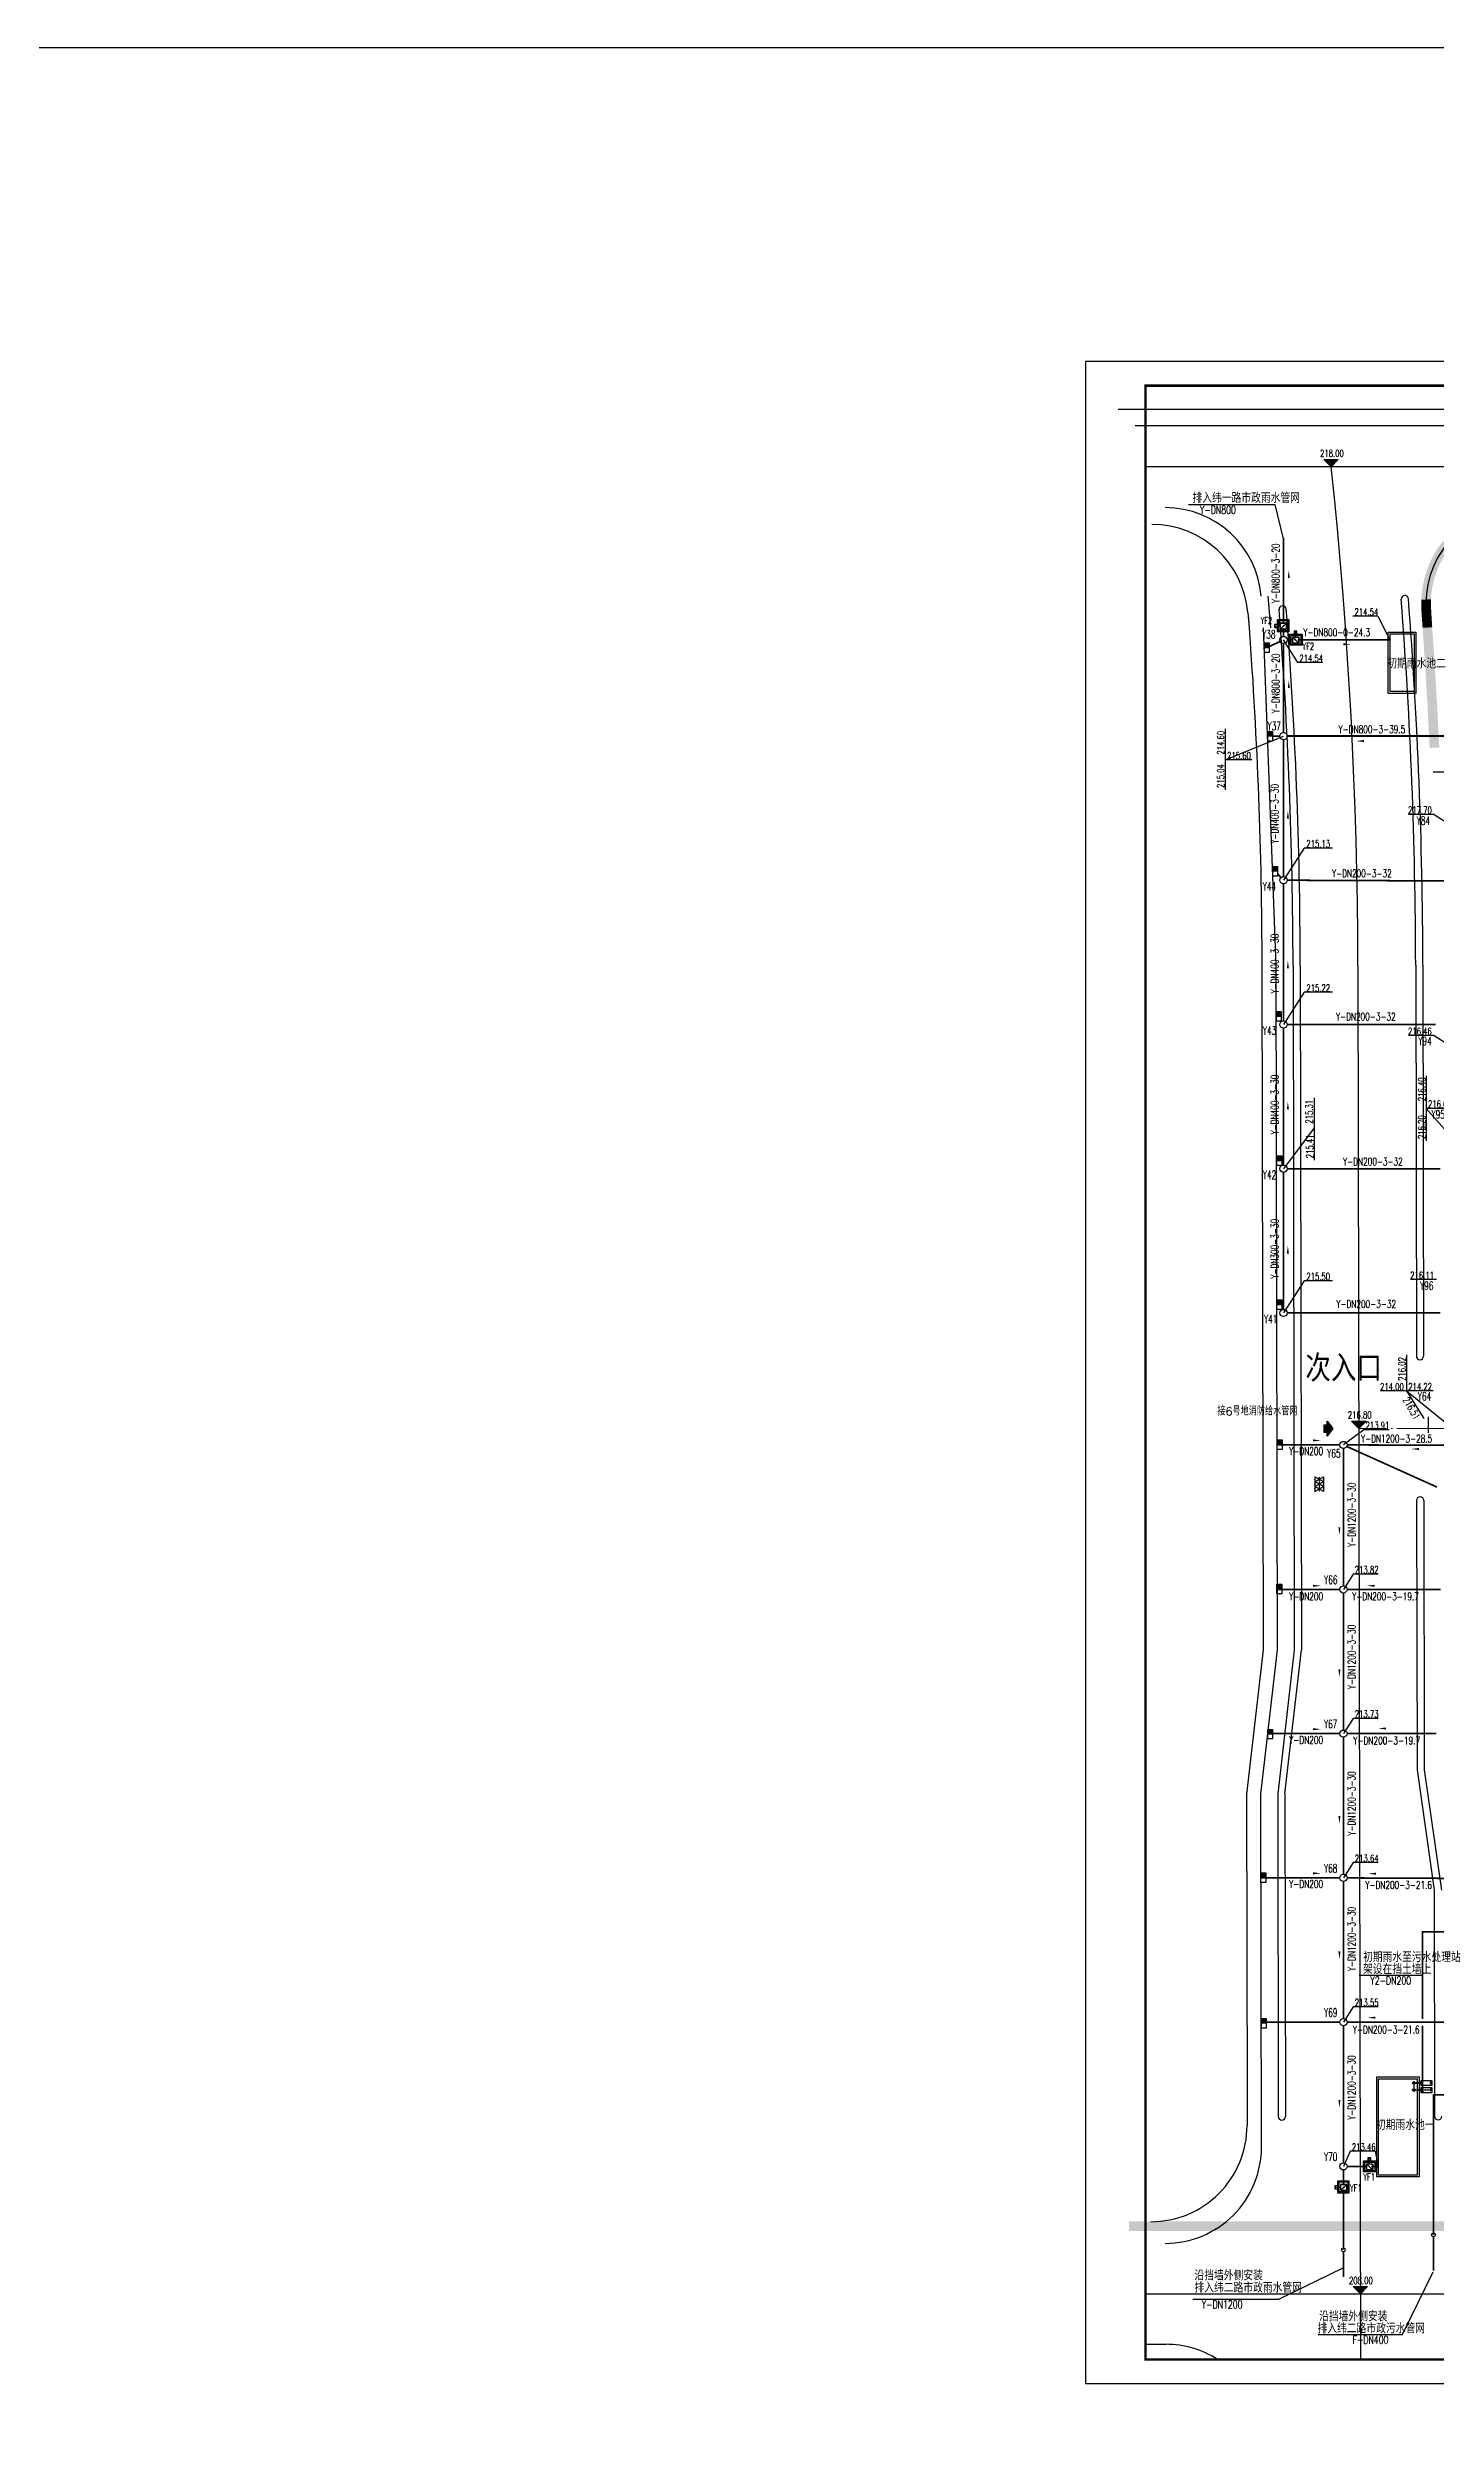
# Model space of a CAD drawing. Header units: metres. Extents: x 497246 to 997717, y 2998582 to 5998198.
# Drawn here: x 499856.9 to 500145.6, y 2998860 to 2999353.5 of the extents above; entities that cross this region are included whole.
import ezdxf
from ezdxf.enums import TextEntityAlignment as Align

# ---------------------------------------------------------------- set-up
doc = ezdxf.new("R2010")
doc.units = ezdxf.units.M
doc.header["$LTSCALE"] = 1000
for name, pattern in [('CONTINOUS', [0]), ('DASHDOT', [1, 0.5, -0.25, 0, -0.25]), ('DOTE', [2.42, 2, -0.2, 0.02, -0.2])]:
    doc.linetypes.add(name, pattern=pattern)
doc.layers.get('0').update_dxf_attribs({"linetype": 'CONTINUOUS'})
for name, color, linetype in [('00侧分带', 3, 'CONTINUOUS'), ('DIM_ELEV', 3, 'CONTINUOUS'), ('DIM_雨水', 3, 'CONTINUOUS'), ('EQUIP_消防', 7, 'CONTINUOUS'), ('PIPE-废水', 31, 'CONTINUOUS'), ('PIPE-雨水', 4, 'CONTINUOUS'), ('PUB_TEXT', 7, 'CONTINUOUS'), ('RD-中线', 1, 'DASHDOT'), ('RD-侧石线', 5, 'CONTINUOUS'), ('RD-红线', 7, 'CONTINUOUS'), ('TEXT_给水', 7, 'CONTINUOUS'), ('TEXT_雨水', 7, 'CONTINUOUS'), ('TWT_雨水口', 4, 'CONTINUOUS'), ('VALVE_污水', 7, 'CONTINUOUS'), ('VALVE_消防', 40, 'CONTINUOUS'), ('VALVE_雨水', 7, 'CONTINUOUS'), ('VPIPE-给水', 11, 'CONTINUOUS'), ('VPIPE-雨水', 4, 'TG_Y'), ('WELL_雨水', 4, 'CONTINUOUS'), ('z_图框', 7, 'CONTINUOUS'), ('名称', 3, 'CONTINUOUS'), ('图例层', 7, 'CONTINUOUS'), ('文字-排水', 122, 'CONTINUOUS'), ('雨水标注', 100, 'CONTINUOUS')]:
    doc.layers.add(name, color=color, linetype=linetype)
doc.layers.add('道路中线', color=1, linetype='DOTE', lineweight=13)
doc.styles.add('_TCH_DIM', font='SIMPLEX', dxfattribs={"bigfont": 'GBCBIG'})
doc.styles.add('_TWT_WELL', font='SIMPLEX', dxfattribs={"width": 0.8, "height": 3.5, "bigfont": 'HZTXT'})
doc.styles.add('HZ', font='rs.shx', dxfattribs={"width": 0.8, "bigfont": 'hztxt.shx'})
doc.styles.add('HZTXT', font='txt', dxfattribs={"width": 0.7, "bigfont": 'HZTXT'})
doc.styles.add('SZK', font='romand.shx', dxfattribs={"width": 0.7, "bigfont": 'hztxt.shx'})
doc.styles.add('TG_LINETYPE', font='SIMPLEX', dxfattribs={"width": 0.8, "height": 3, "bigfont": 'HZTXT'})
doc.styles.add('宋体', font='SimSun.ttf')
doc.linetypes.add('TG_F', pattern='A,2,-0.3,["F",TG_LINETYPE,S=0.1,R=0,X=-0.23,Y=-0.15],0', length=2.3)
doc.linetypes.add('TG_Y', pattern='A,2,-0.3,["Y",TG_LINETYPE,S=0.1,R=0,X=-0.23,Y=-0.15],0', length=2.3)
doc.linetypes.add('TG_Y2', pattern='A,2,-0.6,["Y2",TG_LINETYPE,S=0.1,R=0,X=-0.52,Y=-0.15],0', length=2.6)

# ---------------------------------------------------------------- blocks, each defined once
blk = doc.blocks.new('$VALVE$00000296')
for points in [[(-125, 72), (-125, -72), (125, 72), (125, -72), (-125, 72)], [(0, 60), (0, -64)]]:
    blk.add_lwpolyline(points)
for p in [(-125, 0), (125, 0)]:
    blk.add_point(p)
blk = doc.blocks.new('$VALVE$00000447')
for p, q in [((-82, 0), (-82, 90)), ((-82, 0), (-82, -90)), ((82, 0), (82, 90)), ((82, 0), (82, -90))]:
    blk.add_line(p, q)
blk.add_circle((0, 0), 60.1)
for p in [(-82, 0), (82, 0)]:
    blk.add_point(p)
blk = doc.blocks.new('$VALVE$00000486')
for p, q in [((90, 55), (-90, 16)), ((-90, -48), (-90, 48)), ((90, 72), (90, -72)), ((90, 72), (90, -72)), ((90, -72), (90, 72)), ((90, -55), (-90, -16))]:
    blk.add_line(p, q)
for p in [(-90, 0), (90, 0)]:
    blk.add_point(p)
blk = doc.blocks.new('$VALVE$00000721')
for p, q in [((-150, 86), (150, -86)), ((-150, 86), (150, 86)), ((-150, 86), (-150, -86)), ((-77, 258), (-77, 132)), ((77, 258), (-77, 258)), ((-77, 132), (0, 132)), ((0, 86), (0, 132)), ((0, 132), (77, 132)), ((77, 132), (77, 258)), ((150, 86), (150, -86)), ((-150, -86), (150, -86))]:
    blk.add_line(p, q)
at = {"const_width": 25.3}
blk.add_lwpolyline([(-13, 0, 1), (13, 0, 1)], format="xyb", close=True, dxfattribs=at)
for p in [(-150, 0), (150, 0)]:
    blk.add_point(p)
at = {"style": 'HZ', "width": 1.675276}
blk.add_text('T', height=84, dxfattribs=at).set_placement((-50, 152), (44, 152), align=Align.FIT)
blk = doc.blocks.new('$TwtSys$00000187')
blk.add_circle((0, 0), 0.5)
blk = doc.blocks.new('$TwtSys$00000424')
for p, q in [((-500, 250), (500, 250)), ((-500, -250), (-500, 250)), ((0, -250), (0, 250)), ((500, 250), (500, -250)), ((500, -250), (-500, -250))]:
    blk.add_line(p, q)
blk.add_solid([(0, 250), (500, 250), (0, -250), (500, -250)])

msp = doc.modelspace()

# ---------------------------------------------------------------- hatches: boundary and pattern name
at = {"layer": 'DIM_ELEV'}
for points in [[(500123.88, 2999266.33), (500122.38, 2999267.83), (500125.38, 2999267.83)], [(500129.66, 2999066.32), (500128.16, 2999067.82), (500131.16, 2999067.82)], [(500129.98, 2998886.33), (500128.48, 2998887.83), (500131.48, 2998887.83)]]:
    msp.add_hatch(color=0, dxfattribs=at).paths.add_polyline_path(points)
at = {"layer": 'PIPE-废水', "linetype": 'TG_F'}
for points in [[(500145.19, 2998927.72), (500145.02, 2998927.72), (500145.02, 2998927.89)], [(500145.19, 2998927.72), (500145.19, 2998927.89), (500145.02, 2998927.89)]]:
    msp.add_hatch(color=0, dxfattribs=at).paths.add_polyline_path(points)
at = {"layer": 'PIPE-雨水', "linetype": 'TG_Y2'}
for points in [[(500142.93, 2998961.65), (500142.93, 2998961.82), (500142.76, 2998961.82)], [(500142.93, 2998961.65), (500142.76, 2998961.65), (500142.76, 2998961.82)]]:
    msp.add_hatch(color=140, dxfattribs=at).paths.add_polyline_path(points)
at = {"layer": '名称', "linetype": 'ByBlock', "ltscale": 10}
h = msp.add_hatch(dxfattribs=at)
h.set_pattern_fill('TRIDOTS', color=6, scale=0.025, angle=-196.4816, style=0)
h.set_pattern_definition([(48.33808945, (512131.03322, 2997658.697828), (0.024483935115, -0.00505340692), [0, -0.025])])
h.paths.add_polyline_path([(500122.47, 2999065.48), (500123.09, 2999065.48), (500123.09, 2999064.7), (500124.27, 2999066.27), (500123.09, 2999067.83), (500123.09, 2999067.05), (500122.47, 2999067.05)])

# ---------------------------------------------------------------- linework, layer by layer
at = {"color": 0, "ltscale": 10}
for points in [[(500141.55, 2999219.16), (500135.75, 2999219.16), (500135.75, 2999231.96), (500141.55, 2999231.96)], [(500141.55, 2999219.16), (500135.75, 2999219.16), (500135.75, 2999231.96), (500141.55, 2999231.96)], [(500141.15, 2999219.56), (500136.15, 2999219.56), (500136.15, 2999231.56), (500141.15, 2999231.56)], [(500142.19, 2998910.64), (500133.39, 2998910.64), (500133.39, 2998931.44), (500142.19, 2998931.44)], [(500142.19, 2998910.64), (500133.39, 2998910.64), (500133.39, 2998931.44), (500142.19, 2998931.44)], [(500141.79, 2998911.04), (500133.79, 2998911.04), (500133.79, 2998931.04), (500141.79, 2998931.04)]]:
    msp.add_lwpolyline(points, close=True, dxfattribs=at)
at = {"layer": '00侧分带', "ltscale": 100}
for p, q in [((500115.99, 2999162.61), (500116.24, 2999020.3)), ((500117.49, 2999162.61), (500117.74, 2999020.3)), ((500141.49, 2999162.65), (500141.63, 2999081.33)), ((500142.99, 2999162.66), (500143.13, 2999081.33)), ((500141.68, 2999051.33), (500141.78, 2998995.28)), ((500143.18, 2999051.33), (500143.28, 2998995.28)), ((500112.79, 2998990.29), (500112.91, 2998923.23)), ((500114.29, 2998990.29), (500114.41, 2998923.23)), ((500145.33, 2998970.29), (500145.41, 2998923.29))]:
    msp.add_line(p, q, dxfattribs=at)
for points in [[(500116.24, 2999020.3), (500112.79, 2998990.29)], [(500114.29, 2998990.29), (500117.74, 2999020.3)], [(500141.78, 2998995.28), (500145.33, 2998970.29)], [(500143.28, 2998995.28), (500146.83, 2998970.29)]]:
    msp.add_lwpolyline(points, dxfattribs=at)
for centre, radius, start, end in [((500113.82, 2999236.66), 0.75, 4.5851, 184.5851), ((499129.49, 2999160.85), 986.5, 0.10213, 4.41089), ((499129.49, 2999160.85), 988, 0.10213, 4.41116), ((500139.23, 2999238.82), 0.75, 4.5851, 184.5851), ((499129.49, 2999160.85), 1012, 0.10213, 4.41528), ((499129.49, 2999160.85), 1013.5, 0.10213, 4.41553), ((500142.38, 2999081.33), 0.75, 180, 360), ((500142.43, 2999051.33), 0.75, 0, 180), ((500113.66, 2998923.23), 0.75, 180.1021, 0.1021), ((500146.16, 2998923.29), 0.75, 180.1021, 0.1021)]:
    msp.add_arc(centre, radius, start, end, dxfattribs=at)
at = {"layer": 'DIM_ELEV', "color": 0}
for p, q in [((500123.88, 2999266.33), (500122.38, 2999267.83)), ((500122.38, 2999267.83), (500125.38, 2999267.83)), ((500123.88, 2999266.33), (500125.38, 2999267.83)), ((500129.66, 2999066.32), (500128.16, 2999067.82)), ((500128.16, 2999067.82), (500131.16, 2999067.82)), ((500129.66, 2999066.32), (500131.16, 2999067.82)), ((500129.98, 2998886.33), (500128.48, 2998887.83)), ((500128.48, 2998887.83), (500131.48, 2998887.83)), ((500129.98, 2998886.33), (500131.48, 2998887.83))]:
    msp.add_line(p, q, dxfattribs=at)
at = {"layer": 'DIM_雨水', "color": 4}
msp.add_line((500162.53, 2999202.83), (500145.14, 2999202.83), dxfattribs=at)
at = {"layer": 'EQUIP_消防', "color": 3, "linetype": 'Continuous', "ltscale": 0.001}
msp.add_line((500141.12, 2998930.56), (500141.11, 2998928.34), dxfattribs=at)
at = {"layer": 'EQUIP_消防', "color": 6, "linetype": 'Continuous', "ltscale": 0.001}
for p, q in [((500144.59, 2998930.51), (500144.59, 2998929.96)), ((500144.78, 2998928.69), (500141.87, 2998928.69)), ((500142.69, 2998928.39), (500143.14, 2998928.39)), ((500142.7, 2998928.99), (500143.06, 2998928.99)), ((500144.59, 2998929.01), (500144.58, 2998928.46))]:
    msp.add_line(p, q, dxfattribs=at)
at = {"layer": 'EQUIP_消防', "color": 3, "linetype": 'Continuous', "ltscale": 0.001}
for points in [[(500115.08, 2999234.57), (500115.08, 2999231.97), (500112.78, 2999231.97), (500112.78, 2999234.57)], [(500114.83, 2999234.32), (500114.83, 2999232.22), (500113.03, 2999232.22), (500113.03, 2999234.32)], [(500117.87, 2999229.21), (500115.27, 2999229.21), (500115.27, 2999231.51), (500117.87, 2999231.51)], [(500117.62, 2999229.46), (500115.52, 2999229.46), (500115.52, 2999231.26), (500117.62, 2999231.26)], [(500127.61, 2998909.86), (500127.61, 2998907.26), (500125.31, 2998907.26), (500125.31, 2998909.86)], [(500127.36, 2998909.61), (500127.36, 2998907.51), (500125.56, 2998907.51), (500125.56, 2998909.61)], [(500133.23, 2998911.69), (500130.63, 2998911.69), (500130.63, 2998913.99), (500133.23, 2998913.99)], [(500132.98, 2998911.94), (500130.88, 2998911.94), (500130.88, 2998913.74), (500132.98, 2998913.74)]]:
    msp.add_lwpolyline(points, close=True, dxfattribs=at)
at = {"layer": 'EQUIP_消防', "color": 0, "linetype": 'Continuous', "ltscale": 0.001}
for points in [[(500142.62, 2998930.73), (500144.84, 2998930.73), (500144.84, 2998929.66), (500142.62, 2998929.66)], [(500142.61, 2998929.23), (500144.84, 2998929.23), (500144.84, 2998928.16), (500142.61, 2998928.16)]]:
    msp.add_lwpolyline(points, close=True, dxfattribs=at)
at = {"layer": 'EQUIP_消防', "color": 6, "linetype": 'Continuous', "ltscale": 0.001}
for points in [[(500144.53, 2998930.24), (500144.64, 2998930.24), (500144.64, 2998930.14), (500144.53, 2998930.14)], [(500142.83, 2998929.05), (500142.94, 2998929.05), (500142.94, 2998928.94), (500142.83, 2998928.94)], [(500144.53, 2998928.74), (500144.64, 2998928.74), (500144.64, 2998928.64), (500144.53, 2998928.64)]]:
    msp.add_lwpolyline(points, close=True, dxfattribs=at)
at = {"layer": 'PIPE-废水', "color": 0, "linetype": 'TG_F', "ltscale": 0.0025, "const_width": 0.35}
for points in [[(500145.19, 2998927.72), (500145.19, 2998898.59)], [(500145.19, 2998927.72), (500161.75, 2998927.72)], [(500145.2, 2998898.19), (500145.2, 2998891.13)]]:
    msp.add_lwpolyline(points, dxfattribs=at)
at = {"layer": 'PIPE-雨水', "linetype": 'ByBlock', "ltscale": 6}
for p, q in [((500094.26, 2999258.45), (500112.2, 2999258.45)), ((500112.2, 2999258.45), (500113.92, 2999251.37)), ((500113.06, 2998885.2), (500126.41, 2998891.76)), ((500095.13, 2998885.2), (500113.06, 2998885.2))]:
    msp.add_line(p, q, dxfattribs=at)
at = {"layer": 'PIPE-雨水', "color": 70}
msp.add_line((500129.76, 2998952.58), (500142.95, 2998952.58), dxfattribs=at)
at = {"layer": 'PIPE-雨水', "color": 30, "linetype": 'ByBlock', "ltscale": 6}
for p, q in [((500138.75, 2998877.86), (500145.15, 2998890.93)), ((500121.22, 2998877.86), (500138.75, 2998877.86))]:
    msp.add_line(p, q, dxfattribs=at)
at = {"layer": 'PIPE-雨水', "color": 0, "linetype": 'TG_Y', "ltscale": 0.005, "const_width": 0.35}
for points in [[(500113.99, 2999233.89), (500113.99, 2999251.56)], [(500113.99, 2999231.05), (500113.99, 2999232.49)], [(500114.74, 2999230.31), (500115.79, 2999230.31)], [(500117.19, 2999230.31), (500136.15, 2999230.33)], [(500111.02, 2999228.93), (500113.31, 2999229.99)], [(500113.99, 2999211.05), (500113.99, 2999229.55)], [(500111.71, 2999210.29), (500113.24, 2999210.3)], [(500113.99, 2999181.08), (500113.99, 2999209.55)], [(500114.74, 2999210.33), (500152.74, 2999210.33)], [(500112.78, 2999181.65), (500113.48, 2999180.88)], [(500113.99, 2999151.08), (500113.99, 2999179.58)], [(500114.74, 2999180.33), (500148.4, 2999180.19)], [(500113.53, 2999151.14), (500113.62, 2999150.98)], [(500113.99, 2999121.08), (500113.99, 2999149.58)], [(500114.74, 2999150.33), (500145.66, 2999150.31)], [(500113.99, 2999091.08), (500113.99, 2999119.58)], [(500114.74, 2999120.33), (500146.62, 2999120.33)], [(500114.74, 2999090.33), (500146.61, 2999090.33)], [(500112.66, 2999062.9), (500125.71, 2999062.88)], [(500145.93, 2999054.11), (500127.15, 2999062.57)], [(500127.21, 2999062.88), (500152.74, 2999062.84)], [(500126.46, 2999062.13), (500126.46, 2999033.59)], [(500112.72, 2999032.84), (500125.71, 2999032.84)], [(500127.21, 2999032.84), (500146.72, 2999032.84)], [(500126.46, 2999032.09), (500126.46, 2999003.59)], [(500110.73, 2999002.84), (500125.71, 2999002.84)], [(500126.46, 2999002.09), (500126.46, 2998973.59)], [(500127.21, 2999002.84), (500145.79, 2999002.84)], [(500109.32, 2998972.84), (500125.71, 2998972.84)], [(500126.46, 2998972.09), (500126.46, 2998943.59)], [(500127.21, 2998972.83), (500147.58, 2998972.74)], [(500109.38, 2998942.84), (500125.71, 2998942.84)], [(500126.46, 2998942.09), (500126.46, 2998913.59)], [(500127.21, 2998942.84), (500147.84, 2998942.84)], [(500126.46, 2998909.18), (500126.46, 2998912.09)], [(500127.21, 2998912.84), (500131.15, 2998912.84)], [(500132.55, 2998912.84), (500133.79, 2998912.84)], [(500126.46, 2998895.52), (500126.46, 2998907.77)], [(500126.46, 2998889.84), (500126.46, 2998895.12)]]:
    msp.add_lwpolyline(points, dxfattribs=at)
at = {"layer": 'PIPE-雨水', "color": 70, "linetype": 'ByBlock'}
for points in [[(500115.1, 2999240.31, 0, 0, 0), (500115.1, 2999244.79, 0, 0.432, 0), (500115.1, 2999243.17, 0, 0, 0)], [(500123.56, 2999229.41, 0, 0, 0), (500128.04, 2999229.4, 0, 0.432, 0), (500126.42, 2999229.4, 0, 0, 0)], [(500115.1, 2999217.42, 0, 0, 0), (500115.1, 2999221.9, 0, 0.432, 0), (500115.1, 2999220.28, 0, 0, 0)], [(500133.58, 2999209.28, 0, 0, 0), (500129.1, 2999209.28, 0, 0.432, 0), (500130.72, 2999209.28, 0, 0, 0)], [(500114.91, 2999190.29, 0, 0, 0), (500114.91, 2999194.77, 0, 0.432, 0), (500114.91, 2999193.15, 0, 0, 0)], [(500114.91, 2999159.14, 0, 0, 0), (500114.91, 2999163.62, 0, 0.432, 0), (500114.91, 2999162, 0, 0, 0)], [(500114.91, 2999129.81, 0, 0, 0), (500114.91, 2999134.3, 0, 0.432, 0), (500114.91, 2999132.68, 0, 0, 0)], [(500114.91, 2999099.81, 0, 0, 0), (500114.91, 2999104.3, 0, 0.432, 0), (500114.91, 2999102.68, 0, 0, 0)], [(500117.3, 2999063.82, 0, 0, 0), (500121.78, 2999063.82, 0, 0.432, 0), (500120.16, 2999063.82, 0, 0, 0)], [(500145.02, 2999062.04, 0, 0, 0), (500140.54, 2999062.04, 0, 0.432, 0), (500142.16, 2999062.04, 0, 0, 0)], [(500125.63, 2999048.64, 0, 0, 0), (500125.63, 2999044.15, 0, 0.432, 0), (500125.63, 2999045.77, 0, 0, 0)], [(500117.3, 2999033.59, 0, 0, 0), (500121.78, 2999033.6, 0, 0.432, 0), (500120.16, 2999033.59, 0, 0, 0)], [(500135.81, 2999033.59, 0, 0, 0), (500131.32, 2999033.6, 0, 0.432, 0), (500132.94, 2999033.59, 0, 0, 0)], [(500125.63, 2999019.09, 0, 0, 0), (500125.63, 2999014.6, 0, 0.432, 0), (500125.63, 2999016.22, 0, 0, 0)], [(500117.3, 2999003.76, 0, 0, 0), (500121.78, 2999003.76, 0, 0.432, 0), (500120.16, 2999003.76, 0, 0, 0)], [(500138.17, 2999003.91, 0, 0, 0), (500133.68, 2999003.92, 0, 0.432, 0), (500135.3, 2999003.91, 0, 0, 0)], [(500125.63, 2998988.59, 0, 0, 0), (500125.63, 2998984.1, 0, 0.432, 0), (500125.63, 2998985.72, 0, 0, 0)], [(500117.3, 2998973.79, 0, 0, 0), (500121.78, 2998973.79, 0, 0.432, 0), (500120.16, 2998973.79, 0, 0, 0)], [(500136.11, 2998973.7, 0, 0, 0), (500131.62, 2998973.7, 0, 0.432, 0), (500133.24, 2998973.7, 0, 0, 0)], [(500125.63, 2998960.43, 0, 0, 0), (500125.63, 2998955.95, 0, 0.432, 0), (500125.63, 2998957.57, 0, 0, 0)], [(500135.98, 2998943.77, 0, 0, 0), (500131.5, 2998943.77, 0, 0.432, 0), (500133.12, 2998943.77, 0, 0, 0)], [(500125.63, 2998929.52, 0, 0, 0), (500125.63, 2998925.04, 0, 0.432, 0), (500125.63, 2998926.66, 0, 0, 0)]]:
    msp.add_lwpolyline(points, format="xyseb", dxfattribs=at)
at = {"layer": 'PIPE-雨水', "color": 140, "linetype": 'TG_Y2', "ltscale": 0.0025, "const_width": 0.35}
for points in [[(500142.93, 2998961.65), (500148.33, 2998961.65)], [(500142.93, 2998943.5), (500142.93, 2998961.65)], [(500142.93, 2998928.69), (500142.93, 2998942.12)]]:
    msp.add_lwpolyline(points, dxfattribs=at)
at = {"layer": 'PIPE-雨水', "color": 111, "linetype": 'TG_Y2', "ltscale": 0.01, "const_width": 0.07}
for points in [[(500141.55, 2998930.2), (500141.12, 2998930.2)], [(500141.93, 2998930.19), (500141.85, 2998930.19)], [(500142.22, 2998930.19), (500142.12, 2998930.19)], [(500142.62, 2998930.19), (500142.43, 2998930.19)], [(500141.55, 2998928.7), (500141.11, 2998928.7)], [(500141.92, 2998928.69), (500141.85, 2998928.69)], [(500142.22, 2998928.69), (500142.12, 2998928.69)], [(500142.61, 2998928.69), (500142.43, 2998928.69)]]:
    msp.add_lwpolyline(points, dxfattribs=at)
at = {"layer": 'PIPE-雨水', "color": 111, "linetype": 'CONTINOUS', "ltscale": 0.0075}
for centre in [(500141.12, 2998930.2), (500141.11, 2998928.7)]:
    msp.add_circle(centre, 0.258, dxfattribs=at)
at = {"layer": 'PIPE-雨水', "color": 0, "linetype": 'TG_Y'}
msp.add_arc((500126.46, 2998895.52), 0.4, 135, 45, dxfattribs=at)
at = {"layer": 'RD-中线', "color": 6, "linetype": 'DASHDOT', "ltscale": 80}
for p, q in [((500582.02, 2999266.33), (500085.3, 2999266.33)), ((500129.49, 2999162.63), (500130, 2998872.69)), ((500129.49, 2999162.63), (500130, 2998872.69)), ((500085.3, 2998886.33), (500600.85, 2998886.33)), ((500085.3, 2998886.33), (500600.85, 2998886.33))]:
    msp.add_line(p, q, dxfattribs=at)
msp.add_arc((499129.49, 2999160.85), 1000, 0.10213, 6.05496, dxfattribs=at)
at = {"layer": 'RD-侧石线', "color": 5, "ltscale": 0.1}
for p, q in [((500607.99, 2999274.83), (500083.12, 2999274.83)), ((500111.35, 2999232.85), (500110.84, 2999239.43)), ((500143.63, 2999237.83), (500143.93, 2999232.91)), ((500112.49, 2999162.6), (500109.85, 2999232.85)), ((500112.74, 2999020.29), (500112.49, 2999162.6)), ((500109.29, 2998990.28), (500112.74, 2999020.29)), ((500109.42, 2998916.88), (500109.29, 2998990.28))]:
    msp.add_line(p, q, dxfattribs=at)
msp.add_lwpolyline([(500085.3, 2998875.83), (500089.57, 2998875.83)], dxfattribs=at)
for centre, start, end in [((500089.41, 2999237.83), 4.5851, 89.9996), ((500163.63, 2999237.83), 90, 180), ((500089.42, 2998916.83), 270.0044, 0.1206), ((500089.53, 2998855.83), 57.4555, 89.9999)]:
    msp.add_arc(centre, 20, start, end, dxfattribs=at)
at = {"layer": 'RD-红线', "ltscale": 0.1}
for p, q in [((500079.59, 2999278.33), (500607.99, 2999278.33)), ((500106.64, 2999235.47), (500106.84, 2999232.85))]:
    msp.add_line(p, q, dxfattribs=at)
for points in [[(500106.57, 2999236.02, 0.389665), (500086.64, 2999254.33, 0.389665)], [(500106.57, 2999236.02), (500106.84, 2999232.85, -0.017939), (500109.49, 2999162.6), (500109.74, 2999020.29), (500106.29, 2998990.28), (500106.41, 2998926.23), (500106.42, 2998921.37)], [(500086.42, 2998901.33, 0.414736), (500106.42, 2998921.37, 0.414736)]]:
    msp.add_lwpolyline(points, format="xyb", dxfattribs=at)
at = {"layer": 'VALVE_雨水', "linetype": 'Continuous'}
for p, q in [((500113.39, 2999233.89), (500114.59, 2999233.89)), ((500113.39, 2999233.79), (500114.59, 2999233.79)), ((500113.39, 2999232.59), (500114.59, 2999232.59)), ((500113.39, 2999232.49), (500114.59, 2999232.49)), ((500115.79, 2999230.91), (500115.79, 2999229.71)), ((500115.89, 2999230.91), (500115.89, 2999229.71)), ((500117.09, 2999230.9), (500117.09, 2999229.7)), ((500117.19, 2999230.9), (500117.19, 2999229.7)), ((500131.15, 2998913.38), (500131.15, 2998912.18)), ((500131.25, 2998913.38), (500131.25, 2998912.18)), ((500132.45, 2998913.38), (500132.45, 2998912.18)), ((500132.55, 2998913.38), (500132.55, 2998912.18)), ((500125.92, 2998909.18), (500127.12, 2998909.17)), ((500125.92, 2998909.08), (500127.12, 2998909.07)), ((500125.92, 2998907.88), (500127.12, 2998907.87)), ((500125.92, 2998907.78), (500127.12, 2998907.77))]:
    msp.add_line(p, q, dxfattribs=at)
at = {"layer": 'VPIPE-给水', "linetype": 'Continuous'}
for centre in [(500142.94, 2998930.19), (500142.93, 2998928.69)]:
    msp.add_circle(centre, 0.08, dxfattribs=at)
at = {"layer": 'VPIPE-给水'}
msp.add_circle((500145.2, 2998898.59), 0.4, dxfattribs=at)
at = {"layer": 'VPIPE-雨水', "linetype": 'Continuous'}
for centre in [(500141.12, 2998930.2), (500141.11, 2998928.7)]:
    msp.add_circle(centre, 0.1, dxfattribs=at)
at = {"layer": 'WELL_雨水', "color": 3, "ltscale": 10}
msp.add_line((500144.13, 2999065.37), (500144.13, 2999068.76), dxfattribs=at)
msp.add_lwpolyline([(498570.56, 2999353.53), (501143.28, 2999353.53), (501143.28, 2998582.04), (498570.56, 2998582.04)], close=True, dxfattribs=at)
at = {"layer": 'z_图框'}
msp.add_lwpolyline([(500072.8, 2998867.69), (500667.3, 2998867.69), (500667.3, 2999288.19), (500072.8, 2999288.19)], close=True, dxfattribs=at)
at = {"layer": 'z_图框', "const_width": 0.5}
msp.add_lwpolyline([(500085.3, 2998872.69), (500662.3, 2998872.69), (500662.3, 2999283.19), (500085.3, 2999283.19)], close=True, dxfattribs=at)
at = {"layer": '名称', "color": 6, "linetype": 'ByBlock', "ltscale": 10}
msp.add_lwpolyline([(500123.09, 2999067.83), (500124.27, 2999066.27), (500123.09, 2999064.7), (500123.09, 2999065.48), (500122.47, 2999065.48), (500122.47, 2999067.05), (500123.09, 2999067.05)], close=True, dxfattribs=at)
at = {"layer": '图例层', "color": 253, "const_width": 2, "flags": 128}
for points in [[(500193.63, 2999257.83), (500163.63, 2999257.83, 0.414214), (500143.63, 2999237.83), (500143.93, 2999232.91)], [(500143.65, 2999238.72), (500143.68, 2999236.35), (500143.93, 2999232.91, -0.006163), (500145.4, 2999207.89, -0.006163)]]:
    msp.add_lwpolyline(points, format="xyb", dxfattribs=at)
msp.add_lwpolyline([(500172.2, 2998900.43), (500081.88, 2998900.43)], dxfattribs=at)
at = {"layer": '道路中线', "ltscale": 0.005}
msp.add_line((500401.64, 2999066.33), (500129.66, 2999066.33), dxfattribs=at)
at = {"layer": '雨水标注', "color": 70}
for p, q in [((500133.65, 2999235.23), (500128.42, 2999235.23)), ((500133.65, 2999235.23), (500136.13, 2999230.32)), ((500116.96, 2999225.6), (500113.99, 2999230.3)), ((500122.18, 2999225.6), (500116.96, 2999225.6)), ((500101.87, 2999211.85), (500101.87, 2999205.35)), ((500101.87, 2999205.35), (500113.99, 2999210.3)), ((500107.43, 2999205.35), (500101.87, 2999205.35)), ((500101.87, 2999205.35), (500101.87, 2999199.11)), ((500145.37, 2999194.01), (500139.98, 2999194.01)), ((500145.37, 2999194.01), (500153.5, 2999188.83)), ((500118.32, 2999187.02), (500113.99, 2999180.33)), ((500124.21, 2999187.02), (500118.32, 2999187.02)), ((500118.32, 2999157.02), (500113.99, 2999150.33)), ((500124.21, 2999157.02), (500118.32, 2999157.02)), ((500145.37, 2999148.01), (500139.98, 2999148.01)), ((500145.37, 2999148.01), (500153.5, 2999142.83)), ((500143.65, 2999139.65), (500143.65, 2999132.87)), ((500120.35, 2999135.06), (500120.35, 2999128.86)), ((500143.65, 2999132.87), (500153.38, 2999121.87)), ((500149.22, 2999132.87), (500143.65, 2999132.87)), ((500143.65, 2999132.87), (500143.65, 2999126.1)), ((500120.35, 2999128.86), (500113.99, 2999120.33)), ((500120.35, 2999128.86), (500120.35, 2999122.09)), ((500145.82, 2999097.28), (500140.44, 2999097.28)), ((500118.32, 2999097.02), (500113.99, 2999090.33)), ((500124.21, 2999097.02), (500118.32, 2999097.02)), ((500139.55, 2999081.59), (500139.55, 2999074.11)), ((500139.55, 2999074.11), (500134.17, 2999074.11)), ((500139.55, 2999074.11), (500153.49, 2999062.84)), ((500145.12, 2999074.11), (500139.55, 2999074.11)), ((500139.55, 2999074.11), (500143.19, 2999068.4)), ((500130.74, 2999066.06), (500126.5, 2999062.92)), ((500135.96, 2999066.06), (500130.74, 2999066.06)), ((500128.5, 2999036.02), (500126.46, 2999032.84)), ((500133.72, 2999036.02), (500128.5, 2999036.02)), ((500128.5, 2999006.02), (500126.46, 2999002.84)), ((500133.72, 2999006.02), (500128.5, 2999006.02)), ((500128.5, 2998976.02), (500126.46, 2998972.84)), ((500133.72, 2998976.02), (500128.5, 2998976.02)), ((500128.5, 2998946.02), (500126.46, 2998942.84)), ((500133.72, 2998946.02), (500128.5, 2998946.02)), ((500127.87, 2998915.98), (500126.46, 2998912.84)), ((500133.09, 2998915.98), (500127.87, 2998915.98)), ((500133.09, 2998915.98), (500133.7, 2998912.9))]:
    msp.add_line(p, q, dxfattribs=at)

# ---------------------------------------------------------------- block references
at = {"layer": 'TWT_雨水口', "xscale": 0.002, "yscale": 0.002, "zscale": 0.002, "rotation": 90}
for p in [(500110.52, 2999228.69), (500111.21, 2999210.29), (500112.28, 2999182.19), (500113.03, 2999152.01), (500113.13, 2999122), (500113.13, 2999092.05), (500113.2, 2999062.93), (500113.14, 2999032.9), (500111.21, 2999002.73), (500109.79, 2998972.9), (500109.91, 2998942.61)]:
    msp.add_blockref('$TwtSys$00000424', p, dxfattribs=at)
at = {"layer": 'VALVE_污水', "linetype": 'Continuous', "xscale": 0.0012, "yscale": 0.0012, "zscale": 0.0012, "rotation": 179.9192424867249}
for p in [(500142.33, 2998930.19), (500142.32, 2998928.69)]:
    msp.add_blockref('$VALVE$00000486', p, dxfattribs=at)
at = {"layer": 'VALVE_消防', "linetype": 'ByBlock', "xscale": 0.0072, "yscale": 0.0072, "zscale": 0.0072}
for p in [(500121.42, 2999055.73), (500121.42, 2999054.73), (500121.42, 2999053.73)]:
    msp.add_blockref('$VALVE$00000296', p, dxfattribs=at)
at = {"layer": 'VALVE_雨水', "linetype": 'Continuous'}
for name, p, xscale, yscale, zscale, rotation in [('$VALVE$00000721', (500113.99, 2999233.19), 0.004005574920530513, 0.007200000000000001, 0.004005574920530513, 89.9292437997541), ('$VALVE$00000721', (500116.49, 2999230.3), 0.004005574920530513, 0.007200000000000001, 0.004005574920530513, 359.9292437997541), ('$VALVE$00000296', (500141.7, 2998930.19), 0.0012, 0.0012, 0.0012, 179.9192424869676), ('$VALVE$00000447', (500142.02, 2998930.19), 0.0012, 0.0012, 0.0012, 179.9192424869676), ('$VALVE$00000296', (500141.7, 2998928.69), 0.0012, 0.0012, 0.0012, 179.9192424869676), ('$VALVE$00000447', (500142.02, 2998928.69), 0.0012, 0.0012, 0.0012, 179.9192424869676), ('$VALVE$00000721', (500131.85, 2998912.78), 0.004005574920530513, 0.007200000000000001, 0.004005574920530513, 359.9292437997541), ('$VALVE$00000721', (500126.52, 2998908.47), 0.004005574920530513, 0.007200000000000001, 0.004005574920530513, 89.9292437997541)]:
    msp.add_blockref(name, p, dxfattribs=dict(at, xscale=xscale, yscale=yscale, zscale=zscale, rotation=rotation))
at = {"layer": 'WELL_雨水', "xscale": 1.5, "yscale": 1.5, "zscale": 1.5}
for p in [(500113.99, 2999230.3), (500113.99, 2999210.3), (500113.99, 2999180.33), (500113.99, 2999150.33), (500113.99, 2999120.33), (500113.99, 2999090.33), (500126.46, 2999062.88), (500126.46, 2999032.84), (500126.46, 2999002.84), (500126.46, 2998972.84), (500126.46, 2998942.84), (500126.46, 2998912.84)]:
    msp.add_blockref('$TwtSys$00000187', p, dxfattribs=at)

# ---------------------------------------------------------------- texts
at = {"layer": 'PIPE-雨水', "linetype": 'TG_Y', "ltscale": 800, "style": '_TCH_DIM'}
for s, height, p in [('排入纬一路市政雨水管网', 2.1395, (500095.07, 2999258.8, -1.96)), ('初期雨水池二', 2.139, (500135.58, 2999224.37, -1.96)), ('初期雨水池一', 2.139, (500133.22, 2998920.42, -1.96)), ('沿挡墙外侧安装', 2.139, (500095.48, 2998889.12, -1.96)), ('排入纬二路市政雨水管网', 2.1395, (500095.48, 2998886.57, -1.96))]:
    msp.add_text(s, height=height, rotation=0, dxfattribs=at).set_placement(p)
at = {"layer": 'PIPE-雨水', "linetype": 'TG_Y', "ltscale": 800, "style": 'HZTXT', "width": 0.7}
for s, p in [('Y-DN800', (500100.37, 2999257.37, 9.8)), ('Y-DN1200', (500101.24, 2998884.12, 9.8))]:
    msp.add_text(s, height=1.69, rotation=0, dxfattribs=at).set_placement(p, align=Align.MIDDLE)
at = {"layer": 'PIPE-雨水', "color": 70, "style": 'HZTXT', "width": 0.7}
for s, height, rotation, p in [('Y-DN800-3-20', 1.6, 90, (500112.38, 2999244.16)), ('Y-DN800-3-20', 1.6, 90, (500112.38, 2999221.27)), ('Y-DN400-3-30', 1.6, 90, (500112.19, 2999194.14)), ('Y-DN400-3-30', 1.6, 90, (500112.19, 2999162.99)), ('Y-DN400-3-30', 1.6, 90, (500112.19, 2999133.67)), ('Y-DN300-3-30', 1.6, 90, (500112.19, 2999103.67)), ('Y-DN1200-3-30', 1.6, 90, (500128.15, 2999048.35, 20.88)), ('Y-DN1200-3-30', 1.6, 90, (500128.15, 2999018.8, 20.88)), ('Y-DN1200-3-30', 1.6, 90, (500128.15, 2998988.3, 20.88)), ('Y-DN1200-3-30', 1.6, 90, (500128.15, 2998960.14, 20.88)), ('Y2-DN200', 1.69, 0, (500136.31, 2998951.5, -11.76)), ('Y-DN1200-3-30', 1.6, 90, (500128.15, 2998929.23, 20.88))]:
    msp.add_text(s, height=height, rotation=rotation, dxfattribs=at).set_placement(p, align=Align.MIDDLE)
for s, p in [('Y-DN800-0-24.3', (500125.06, 2999231.87, 20.88)), ('Y-DN800-3-39.5', (500132.39, 2999211.73, 20.88)), ('Y-DN200-3-32', (500130.29, 2999181.74, 20.88)), ('Y-DN200-3-32', (500131.12, 2999151.98, 20.88)), ('Y-DN200-3-32', (500132.59, 2999121.82, 20.88)), ('Y-DN200-3-32', (500131.2, 2999092.18, 20.88)), ('Y-DN1200-3-28.5', (500137.52, 2999064.2, 20.88)), ('Y-DN200', (500118.71, 2999061.59, 20.88)), ('Y-DN200', (500118.71, 2999031.37, 20.88)), ('Y-DN200-3-19.7', (500135.22, 2999031.37, 20.88)), ('Y-DN200', (500118.71, 2999001.53, 20.88)), ('Y-DN200-3-19.7', (500135.47, 2999001.41, 20.88)), ('Y-DN200', (500118.71, 2998971.56, 20.88)), ('Y-DN200-3-21.6', (500137.95, 2998971.36, 20.88)), ('Y-DN200-3-21.6', (500135.36, 2998941.29, 20.88))]:
    msp.add_text(s, height=1.6, dxfattribs=at).set_placement(p, align=Align.MIDDLE)
at = {"layer": 'PIPE-雨水', "color": 232, "linetype": 'TG_Y2', "ltscale": 0.5, "style": '_TCH_DIM'}
for s, p in [('初期雨水至污水处理站', (500130.54, 2998955.31, -23.53)), ('架设在挡土墙上', (500130.54, 2998952.82, -23.53))]:
    msp.add_text(s, height=2.139, rotation=0, dxfattribs=at).set_placement(p)
at = {"layer": 'PIPE-雨水', "color": 30, "linetype": 'TG_Y', "ltscale": 800, "style": '_TCH_DIM'}
for s, height, p in [('排入纬二路市政污水管网', 2.1395, (500121.07, 2998878.1, -1.96)), ('沿挡墙外侧安装', 2.139, (500121.4, 2998880.61, -1.96))]:
    msp.add_text(s, height=height, rotation=0, dxfattribs=at).set_placement(p)
at = {"layer": 'PIPE-雨水', "color": 30, "linetype": 'TG_Y', "ltscale": 800, "style": 'HZTXT', "width": 0.7}
msp.add_text('F-DN400', height=1.69, rotation=0, dxfattribs=at).set_placement((500132.1, 2998876.78, 9.8), align=Align.MIDDLE)
at = {"layer": 'PUB_TEXT', "color": 0, "style": '_TCH_DIM', "width": 0.705882}
for s, p in [('218.00', (500121.6, 2999268.36)), ('216.80', (500127.38, 2999068.35)), ('208.00', (500127.62, 2998888.35))]:
    msp.add_text(s, height=1.488, dxfattribs=at).set_placement(p)
at = {"layer": 'TEXT_给水', "style": '_TCH_DIM'}
msp.add_text('接6号地消防给水管网', height=1.688, dxfattribs=at).set_placement((500100.26, 2999069.04))
at = {"layer": 'TEXT_雨水', "style": '_TWT_WELL', "width": 0.64}
for s, p in [('Y38', (500109.55, 2999230.6)), ('Y37', (500110.68, 2999211.52)), ('Y84', (500141.68, 2999191.85)), ('Y44', (500109.68, 2999178.18)), ('Y43', (500109.7, 2999148.18)), ('Y94', (500142.04, 2999146.03)), ('Y95', (500144.78, 2999130.75)), ('Y42', (500109.7, 2999118.18)), ('Y96', (500142.4, 2999095.13)), ('Y41', (500109.94, 2999088.18)), ('Y64', (500141.95, 2999072.11)), ('Y65', (500123.09, 2999060.26)), ('Y66', (500122.43, 2999033.96)), ('Y67', (500122.41, 2999003.96)), ('Y68', (500122.41, 2998973.96)), ('Y69', (500122.43, 2998943.96)), ('Y70', (500122.41, 2998913.96))]:
    msp.add_text(s, height=1.75, dxfattribs=at).set_placement(p)
at = {"layer": '名称', "color": 3, "style": '宋体', "width": 0.8}
msp.add_text('次入口', height=4.86, rotation=0.0214, dxfattribs=at).set_placement((500118.54, 2999076.59))
at = {"layer": '文字-排水', "style": 'SZK', "width": 0.7}
for s, p in [('YF2', (500109.22, 2999233.63)), ('YF2', (500117.94, 2999228.26)), ('YF1', (500130.6, 2998909.91)), ('YF1', (500127.82, 2998907.61))]:
    msp.add_text(s, height=1.44, dxfattribs=at).set_placement(p)
at = {"layer": '雨水标注', "color": 70, "style": 'HZTXT', "width": 0.7}
for s, p in [('214.54', (500131.23, 2999236.11, 20.88)), ('214.54', (500119.76, 2999226.48, 20.88)), ('215.60', (500104.74, 2999206.23, 20.88)), ('217.70', (500142.37, 2999194.9, 20.88)), ('215.13', (500121.22, 2999187.91, 20.88)), ('215.22', (500121.22, 2999157.91, 20.88)), ('216.46', (500142.37, 2999148.9, 20.88)), ('216.69', (500146.52, 2999133.76, 20.88)), ('215.50', (500121.22, 2999097.91, 20.88)), ('216.11', (500142.82, 2999098.16, 20.88)), ('214.00', (500136.55, 2999075, 20.88)), ('214.22', (500142.42, 2999075, 20.88)), ('213.91', (500133.54, 2999066.95, 20.88)), ('213.82', (500131.3, 2999036.91, 20.88)), ('213.73', (500131.3, 2999006.91, 20.88)), ('213.64', (500131.3, 2998976.91, 20.88)), ('213.55', (500131.3, 2998946.91, 20.88)), ('213.46', (500130.68, 2998916.87, 20.88))]:
    msp.add_text(s, height=1.5, dxfattribs=at).set_placement(p, align=Align.MIDDLE)
for s, rotation, p in [('214.60', 90, (500100.92, 2999208.93, 20.88)), ('215.04', 90, (500100.94, 2999202, 20.88)), ('216.40', 90, (500142.77, 2999136.85, 20.88)), ('215.31', 90, (500119.32, 2999132.18, 20.88)), ('215.41', 90, (500119.47, 2999124.96, 20.88)), ('216.20', 90, (500142.77, 2999128.97, 20.88)), ('216.02', 90, (500138.66, 2999078.68, 20.88)), ('216.51', 299.854, (500140.63, 2999070.52, 20.88))]:
    msp.add_text(s, height=1.5, rotation=rotation, dxfattribs=at).set_placement(p, align=Align.MIDDLE)

doc.saveas('drawing.dxf')
